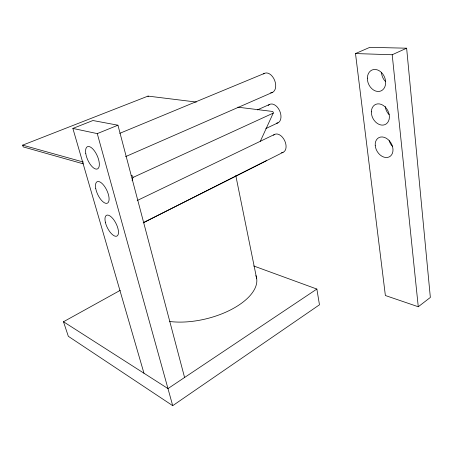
<?xml version="1.0" encoding="UTF-8"?>
<svg xmlns="http://www.w3.org/2000/svg" width="453" height="453" viewBox="0 0 453 453"><rect width="100%" height="100%" fill="white"/><g stroke="black" fill="none" stroke-linecap="round" stroke-linejoin="round"><path stroke-width="0.68" d="M132.117 180.532L132.916 177.485A1.189 0.549 64.9 0 0 132.695 176.353A1.189 0.549 64.9 0 0 131.948 175.566L131.081 175.328M260.339 141.262L273.221 113.125A1.042 0.663 66.6 0 0 273.131 112.089A1.042 0.663 66.6 0 0 272.383 111.438L237.808 107.174M418.266 306.755L430.35 297.44L406.635 48.199L369.852 47.327L355.497 53.562L385.373 295.515L418.266 306.755L392.207 54.751L406.635 48.199M120.26 290.333L63.488 321.749L68.329 336.307L172.712 405.673L319.473 304.795L316.857 289.054L253.703 265.968M316.857 289.054L167.978 388.589L63.488 321.749M143.516 222.576L266.653 160.532L266.591 160.192M143.182 222.831L283.057 152.344M137.197 200.526L274.784 134.32M265.826 128.556L277.966 122.837M132.916 177.485L273.221 113.125M257.315 109.926L269.541 104.445M125.549 156.636L272.695 92.304M119.773 133.335L264.116 73.528M143.969 373.232L72.871 128.425L97.27 133.612L117.939 125.209L184.581 377.491M72.871 128.425L92.939 120.521L117.939 125.209M83.38 163.878L23.216 146.902L22.65 145.147L148.023 96.098L196.33 102.061M355.497 53.562L392.207 54.751M22.65 145.147L83.437 162.066M97.27 133.612L172.712 405.673M148.023 96.098L148.176 96.71M235.781 175.509L256.709 278.771M255.888 275.6A58.46 28.296 -13.8 0 1 231.993 309.156A58.46 28.296 -13.8 0 1 169.711 321.494M392.587 146.506A10.77 8.154 59.6 0 1 389.201 140.696M389.121 114.643A10.968 8.471 63.2 0 1 385.237 106.517M385.531 81.585A11.206 8.771 67.6 0 1 381.505 72.525M263.516 73.941A10.351 6.665 68.8 0 1 274.745 80.623A10.351 6.665 68.8 0 1 270.622 92.82M268.25 105.458A10.119 6.472 66.5 0 1 279.631 110.747A10.119 6.472 66.5 0 1 276.392 123.227M273.499 135.232A9.921 6.274 64.3 0 1 284.761 140.838A9.921 6.274 64.3 0 1 281.494 152.644M375.22 145.3A10.94 8.086 59.7 0 0 389.087 156.965A10.94 8.086 59.7 0 0 387.989 139.456A10.94 8.086 59.7 0 0 375.22 145.3M371.352 111.829A11.144 8.403 63.2 0 0 384.688 124.739A11.144 8.403 63.2 0 0 385.095 106.891A11.144 8.403 63.2 0 0 371.352 111.829M367.355 78.12A11.387 8.709 67.2 0 0 380.911 90.968A11.387 8.709 67.2 0 0 381.273 72.31A11.387 8.709 67.2 0 0 367.355 78.12M85.759 153.448A12.203 5.187 65.8 0 0 97.163 169.043A12.203 5.187 65.8 0 0 94.456 150.923A12.203 5.187 65.8 0 0 85.759 153.448M95.742 188.522A11.897 5.006 64.6 0 0 107.219 203.244A11.897 5.006 64.6 0 0 103.901 185.515A11.897 5.006 64.6 0 0 95.742 188.522M105.356 222.202A11.625 4.824 63.4 0 0 116.874 236.104A11.625 4.824 63.4 0 0 112.961 218.731A11.625 4.824 63.4 0 0 105.356 222.202"/></g></svg>
